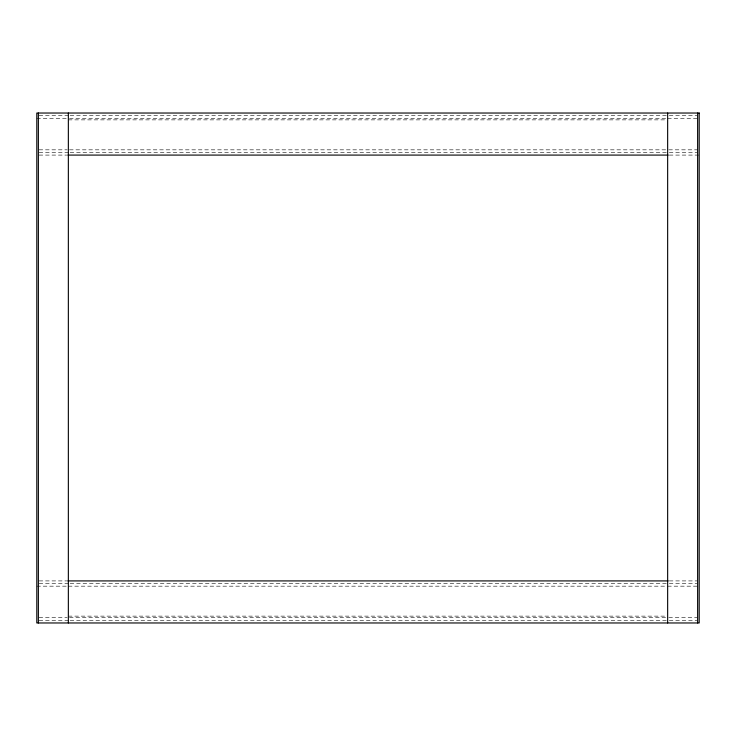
<?xml version="1.0" encoding="UTF-8"?>
<svg xmlns="http://www.w3.org/2000/svg" width="736" height="736" viewBox="0 0 736 736"><rect width="100%" height="100%" fill="white"/><g stroke="black" fill="none" stroke-linecap="round" stroke-linejoin="round"><path stroke-width="0.55" stroke-dasharray="3.68 2.76" d="M39.1 115.653L69 115.653M70.15 115.653L668.15 115.653M669.3 115.653L696.9 115.653M36.8 118.284L67.215 118.284M69.488 118.284L666.512 118.284M667.653 118.284L696.946 118.284M68.347 119.867L666.512 119.867M39.054 149.831L67.215 149.831M69.488 149.831L666.512 149.831M668.766 149.831L697.627 149.831M39.1 152.453L69 152.453M70.15 152.453L668.15 152.453M669.3 152.453L696.9 152.453M39.1 155.084L66.7 155.084M669.3 155.084L699.2 155.084M39.1 580.916L66.7 580.916M669.3 580.916L696.9 580.916M39.1 583.547L69 583.547M70.15 583.547L668.15 583.547M669.3 583.547L696.9 583.547M36.8 586.169L67.215 586.169M68.347 586.169L666.512 586.169M667.653 586.169L696.946 586.169M68.347 616.133L666.512 616.133M39.054 617.716L67.215 617.716M69.488 617.716L666.512 617.716M668.785 617.716L696.946 617.716M39.1 620.347L69 620.347M70.15 620.347L668.15 620.347M669.3 620.347L696.9 620.347"/><path stroke-width="1.1" d="M67.85 155.084L668.15 155.084M67.85 580.916L668.15 580.916M697.627 113.031L697.627 622.969M667.653 113.031L667.653 622.969M68.347 113.031L68.347 622.969M38.373 113.031L38.373 622.969M699.2 113.031L36.8 113.031L36.8 622.969L699.2 622.969L699.2 113.031"/></g></svg>
